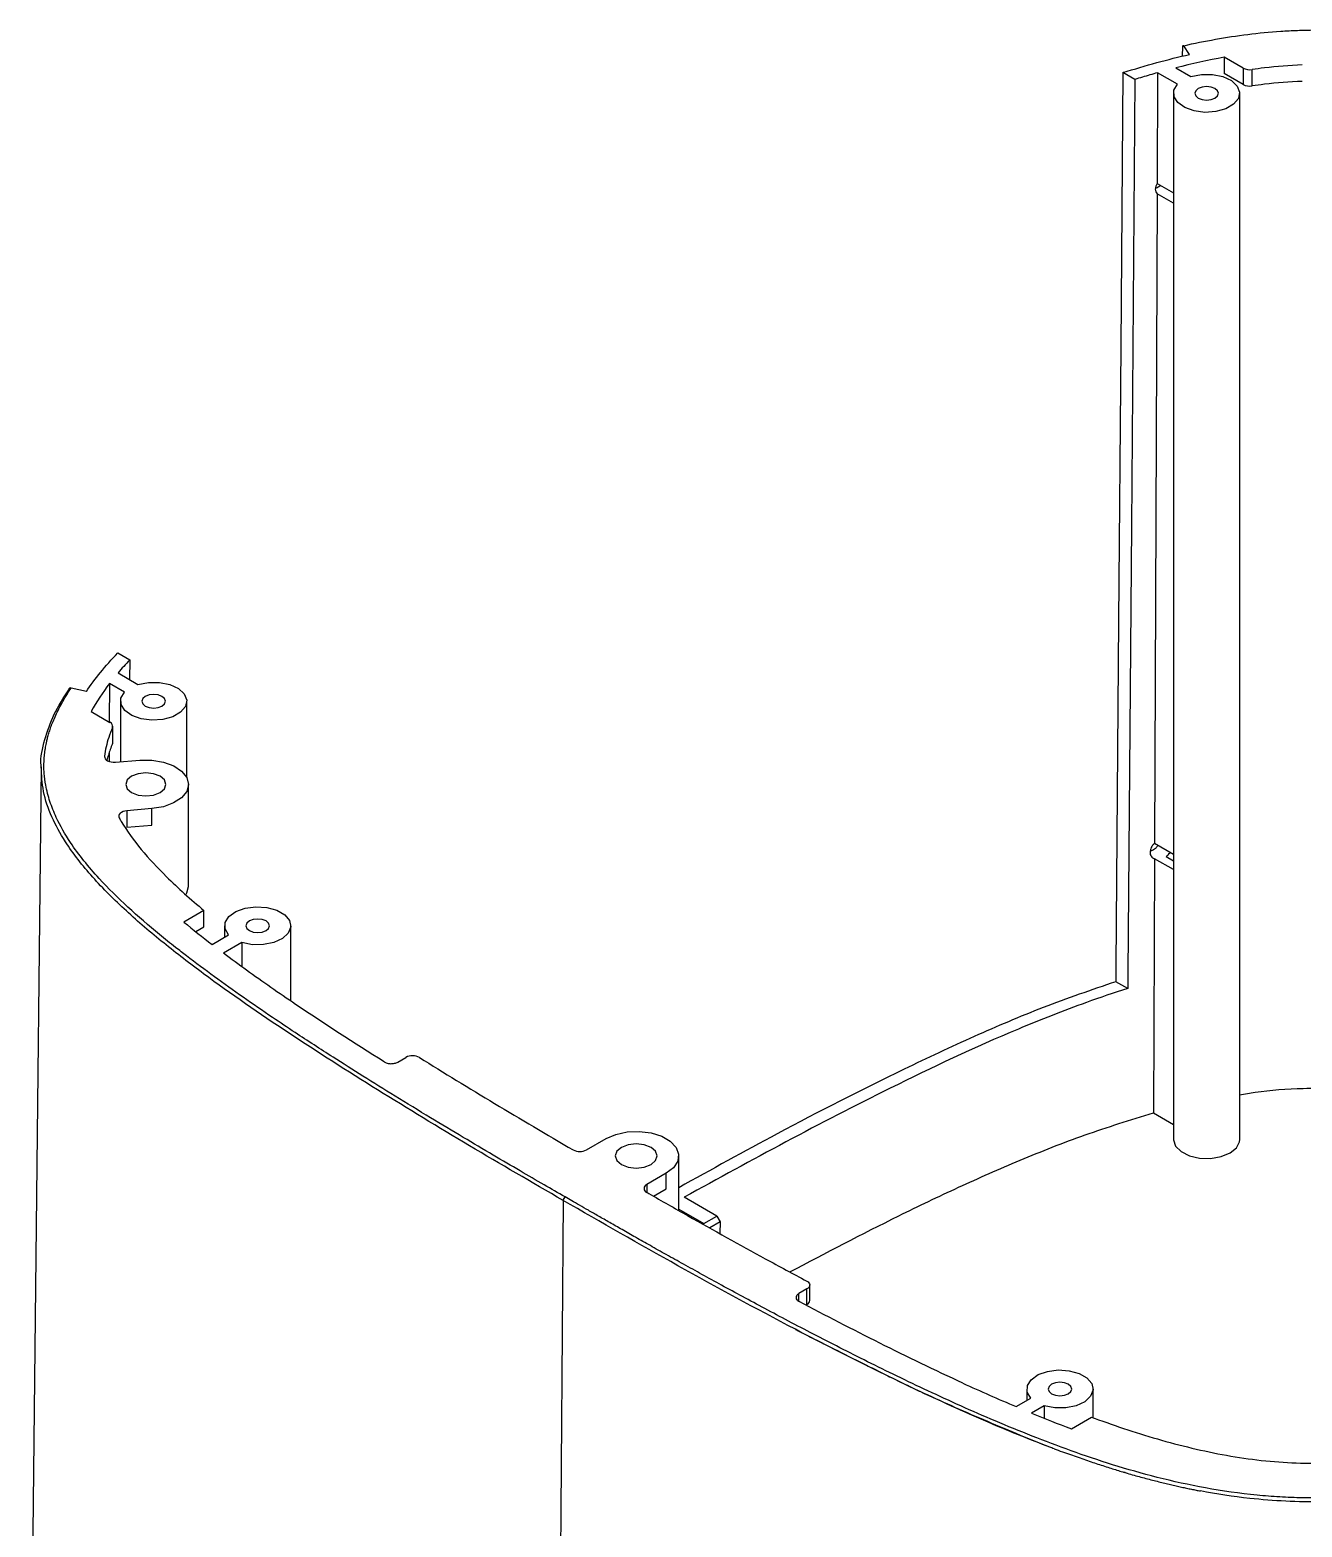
# Model space of a CAD drawing. Header units: millimetres. Extents: x 1677 to 3499, y -182 to 1106.
# Drawn here: x 2952.7 to 3087.2, y 501.5 to 659.8 of the extents above; entities that cross this region are included whole.
import ezdxf

# ---------------------------------------------------------------- set-up
doc = ezdxf.new("R2010")
doc.units = ezdxf.units.MM
doc.layers.get('0').update_dxf_attribs({"lineweight": 18})

msp = doc.modelspace()

# ---------------------------------------------------------------- linework, layer by layer
at = {"color": 7, "linetype": 'Continuous', "lineweight": 25}
for p, q in [((3074.6, 657.04), (3074.61, 658.07)), ((3075.33, 657.24), (3074.72, 658.16)), ((3073.88, 655.82), (3075.47, 654.9)), ((3079.01, 656.94), (3079, 655.22)), ((3081, 655.79), (3079.01, 656.94)), ((3081, 655.79), (3081, 654.07)), ((3081.95, 653.91), (3081.95, 655.64)), ((3069.55, 654.59), (3068.29, 655.31)), ((3071.95, 655.3), (3071.9, 643.6)), ((3074.06, 654.09), (3071.95, 655.3)), ((3081, 654.07), (3079, 655.22)), ((3073.64, 653.13), (3073.64, 542.49)), ((3080.64, 542.49), (3080.64, 653.13)), ((3071.9, 643.6), (3073.64, 642.6)), ((3073.64, 641.49), (3071.9, 642.49)), ((2961.98, 593.94), (2963.24, 593.21)), ((2963.24, 593.21), (2963.22, 591.12)), ((2961.1, 590.71), (2961.07, 586.65)), ((2962.69, 589.8), (2961.1, 590.71)), ((2962, 591.83), (2964.1, 590.61)), ((2958.65, 589.87), (2957.06, 590.23)), ((2959.16, 587.75), (2961.15, 586.6)), ((2962.27, 588.83), (2962.27, 582.44)), ((2969.27, 580.75), (2969.27, 588.83)), ((2961.41, 586.05), (2961.41, 584.33)), ((2961.44, 584.47), (2961.44, 586.19)), ((2961.05, 583.35), (2961.05, 582.49)), ((2961.72, 582.4), (2964.31, 582.61)), ((2969.44, 569.24), (2969.44, 580.04)), ((2965.57, 577.47), (2962.93, 577.25)), ((2962.93, 577.25), (2962.93, 575.52)), ((2965.57, 575.74), (2965.57, 577.47)), ((2962.93, 575.52), (2965.57, 575.74)), ((3071.63, 573.81), (3073.64, 572.65)), ((3071.62, 572.18), (3071.51, 545.3)), ((3073.64, 571.02), (3071.62, 572.18)), ((3072.85, 572.42), (3073.64, 571.97)), ((2971.09, 566.7), (2968.97, 565.47)), ((2971.09, 564.97), (2971.09, 566.7)), ((2970.23, 564.47), (2971.09, 564.97)), ((2971.94, 563.1), (2973.69, 564.12)), ((2973.27, 565.08), (2973.27, 563.87)), ((2980.27, 557.15), (2980.27, 565.08)), ((2975.11, 563.3), (2973.16, 562.18)), ((3068.79, 558.45), (3067.53, 559.17)), ((2991.58, 550.67), (2992.44, 551.17)), ((3071.51, 545.3), (3073.64, 544.08)), ((3011.56, 541.38), (3013.63, 542.58)), ((3021.3, 534.97), (3021.3, 540.74)), ((3019.99, 538.91), (3017.92, 537.71)), ((3019.99, 537.27), (3019.99, 538.91)), ((3018.63, 536.49), (3019.99, 537.27)), ((3025.33, 534.38), (3021.89, 536.37)), ((3021.3, 535.13), (3023.97, 533.59)), ((3023.97, 533.59), (3025.33, 534.38)), ((3025.68, 533.76), (3024.58, 533.13)), ((3025.33, 534.38), (3025.68, 533.76)), ((3025.68, 533.76), (3025.64, 532.54)), ((3034.87, 526.68), (3034.01, 526.18)), ((3034.87, 525.04), (3034.87, 526.68)), ((3035.16, 525.45), (3035.16, 527.08)), ((3056.98, 514.23), (3058.55, 515.13)), ((3058.12, 516.09), (3058.12, 514.89)), ((3065.12, 513.07), (3065.12, 516.09)), ((3059.96, 514.32), (3058.62, 513.54)), ((3062.83, 511.89), (3064.97, 513.12))]:
    msp.add_line(p, q, dxfattribs=at)
at = {"color": 8, "linetype": 'Continuous', "lineweight": 25}
for p, q in [((2960.58, 583.01), (2960.58, 582.93)), ((3017.92, 537.71), (3017.92, 536.89)), ((3034, 525.37), (3034.01, 526.18))]:
    msp.add_line(p, q, dxfattribs=at)
at = {"color": 7, "linetype": 'Continuous', "lineweight": 25}
for points in [[(3068.29, 655.31), (3068.06, 626.33), (3067.83, 597.35), (3067.54, 560.8), (3067.53, 559.17)], [(3069.55, 654.59), (3069.18, 607.33), (3068.8, 560.07), (3068.79, 558.45)], [(3075.47, 654.9), (3076.58, 655.12), (3077.75, 655.12), (3078.85, 654.89), (3079.76, 654.47), (3080.37, 653.89), (3080.63, 653.23), (3080.5, 652.56), (3079.99, 651.96), (3079.16, 651.48), (3078.11, 651.19), (3076.95, 651.11), (3075.81, 651.26), (3074.82, 651.61), (3074.08, 652.14), (3073.69, 652.77), (3073.68, 653.45), (3074.06, 654.09)], [(3078.02, 653.64), (3077.61, 653.79), (3077.14, 653.85), (3076.66, 653.79), (3076.25, 653.64), (3075.98, 653.4), (3075.89, 653.13), (3075.98, 652.85), (3076.25, 652.62), (3076.66, 652.46), (3077.14, 652.4), (3077.61, 652.46), (3078.02, 652.62), (3078.29, 652.85), (3078.39, 653.13), (3078.29, 653.4), (3078.02, 653.64)], [(3071.9, 642.49), (3071.76, 608.23), (3071.63, 573.89), (3071.63, 573.81)], [(2964.1, 590.61), (2965.21, 590.83), (2966.38, 590.82), (2967.48, 590.6), (2968.39, 590.17), (2969.01, 589.6), (2969.26, 588.94), (2969.13, 588.27), (2968.62, 587.66), (2967.79, 587.19), (2966.74, 586.89), (2965.58, 586.82), (2964.44, 586.96), (2963.45, 587.32), (2962.71, 587.85), (2962.32, 588.48), (2962.31, 589.16), (2962.69, 589.8)], [(2966.65, 589.34), (2966.24, 589.5), (2965.77, 589.56), (2965.29, 589.5), (2964.88, 589.34), (2964.61, 589.11), (2964.52, 588.83), (2964.61, 588.56), (2964.88, 588.32), (2965.29, 588.17), (2965.77, 588.11), (2966.24, 588.17), (2966.65, 588.32), (2966.92, 588.56), (2967.02, 588.83), (2966.92, 589.11), (2966.65, 589.34)], [(2961.41, 584.33), (2961.44, 584.4), (2961.44, 584.47)], [(2960.58, 583.01), (2960.59, 582.88), (2960.65, 582.75), (2960.76, 582.64), (2960.9, 582.54), (2961.08, 582.47), (2961.28, 582.42), (2961.5, 582.39), (2961.72, 582.4)], [(2953.86, 581.91), (2953.27, 526.83), (2952.68, 471.76)], [(2966.44, 580.9), (2965.75, 581.17), (2964.94, 581.26), (2964.13, 581.17), (2963.44, 580.9), (2962.98, 580.51), (2962.82, 580.04), (2962.98, 579.57), (2963.44, 579.17), (2964.13, 578.9), (2964.94, 578.81), (2965.75, 578.9), (2966.44, 579.17), (2966.9, 579.57), (2967.07, 580.04), (2966.9, 580.51), (2966.44, 580.9)], [(2964.31, 582.61), (2965.59, 582.61), (2966.82, 582.4), (2967.89, 582), (2968.73, 581.44), (2969.26, 580.77), (2969.44, 580.03), (2969.26, 579.3), (2968.72, 578.63), (2967.88, 578.07), (2966.8, 577.67), (2965.57, 577.47)], [(2962.93, 577.25), (2962.72, 577.22), (2962.53, 577.16), (2962.36, 577.08), (2962.22, 576.98), (2962.13, 576.87), (2962.08, 576.75), (2962.08, 576.62), (2962.12, 576.5)], [(2969.22, 568.43), (2969.29, 568.57), (2969.44, 569.24)], [(2973.69, 564.12), (2973.32, 564.76), (2973.33, 565.43), (2973.72, 566.07), (2974.45, 566.59), (2975.44, 566.95), (2976.59, 567.09), (2977.75, 567.02), (2978.8, 566.72), (2979.63, 566.25), (2980.13, 565.64), (2980.27, 564.97), (2980.01, 564.31), (2979.39, 563.74), (2978.48, 563.31), (2977.38, 563.09), (2976.21, 563.08), (2975.11, 563.3)], [(2977.66, 565.59), (2977.25, 565.74), (2976.77, 565.8), (2976.29, 565.74), (2975.89, 565.59), (2975.62, 565.35), (2975.52, 565.08), (2975.62, 564.8), (2975.89, 564.57), (2976.29, 564.41), (2976.77, 564.36), (2977.25, 564.41), (2977.66, 564.57), (2977.93, 564.8), (2978.02, 565.08), (2977.93, 565.35), (2977.66, 565.59)], [(3013.63, 542.58), (3014.65, 543.02), (3015.85, 543.28), (3017.13, 543.33), (3018.38, 543.17), (3019.5, 542.82), (3020.41, 542.3), (3021.02, 541.65), (3021.29, 540.93), (3021.2, 540.19), (3020.75, 539.5), (3019.99, 538.91)], [(3015.24, 539.83), (3015.96, 539.56), (3016.81, 539.46), (3017.66, 539.56), (3018.38, 539.83), (3018.86, 540.25), (3019.03, 540.74), (3018.86, 541.23), (3018.38, 541.65), (3017.66, 541.93), (3016.81, 542.02), (3015.96, 541.93), (3015.24, 541.65), (3014.75, 541.23), (3014.58, 540.74), (3014.75, 540.25), (3015.24, 539.83)], [(3073.64, 542.49), (3073.64, 542.43), (3073.86, 541.77), (3074.45, 541.2), (3075.33, 540.76), (3076.4, 540.51), (3077.56, 540.48), (3078.67, 540.67), (3079.61, 541.06), (3080.28, 541.6), (3080.61, 542.25), (3080.64, 542.49)], [(3009.08, 536.04), (3008.76, 493.95), (3008.45, 451.86)], [(3034.84, 527.51), (3034.98, 527.42), (3035.08, 527.32), (3035.14, 527.21), (3035.16, 527.1), (3035.15, 526.98), (3035.09, 526.87), (3035, 526.77), (3034.87, 526.68)], [(3058.55, 515.13), (3058.17, 515.77), (3058.18, 516.45), (3058.57, 517.08), (3059.31, 517.61), (3060.3, 517.96), (3061.44, 518.11), (3062.6, 518.03), (3063.65, 517.74), (3064.48, 517.26), (3064.99, 516.66), (3065.12, 515.99), (3064.86, 515.33), (3064.25, 514.75), (3063.34, 514.33), (3062.24, 514.1), (3061.07, 514.1), (3059.96, 514.32)], [(3062.51, 516.6), (3062.1, 516.76), (3061.62, 516.81), (3061.15, 516.76), (3060.74, 516.6), (3060.47, 516.37), (3060.37, 516.09), (3060.47, 515.82), (3060.74, 515.58), (3061.15, 515.43), (3061.62, 515.37), (3062.1, 515.43), (3062.51, 515.58), (3062.78, 515.82), (3062.87, 516.09), (3062.78, 516.37), (3062.51, 516.6)]]:
    msp.add_lwpolyline(points, dxfattribs=at)
for centre, radius, start, end in [((3081.71, 657.15), 1.53, 242.5993, 279.08), ((3081.71, 655.42), 1.53, 242.5993, 279.08), ((2960.99, 586.19), 0.443, 342.5678, 69.0117), ((2993.15, 549.81), 1.53, 61.1993, 117.51), ((3010.85, 542.75), 1.54, 242.4642, 297.402), ((3018.07, 537.3), 0.437, 110.8395, 249.5602), ((3034.66, 525.5), 0.501, 294.2376, 354.4424)]:
    msp.add_arc(centre, radius, start, end, dxfattribs=at)
for centre, end_param in [((2976.77, 331.16), 1.285971), ((3061.62, 282.17), 1.284453)]:
    msp.add_ellipse(centre, major_axis=(2.48, 817.3), ratio=0.003023, start_param=1.282802, end_param=end_param, dxfattribs=at)
for points, knots in [([(3074.72, 658.16), (3076.93, 658.66), (3080.32, 659.27), (3084.38, 659.67), (3086.15, 659.76), (3087.33, 659.81), (3087.93, 659.82), (3090.9, 659.84), (3094.43, 659.65), (3097.87, 659.17), (3100.15, 658.8), (3101.28, 658.58), (3104.61, 657.87), (3106.76, 657.31), (3110.96, 656.05), (3113, 655.37), (3119.02, 653.18), (3122.81, 651.58), (3133.9, 646.59), (3140.9, 642.99), (3154.62, 635.62), (3161.34, 631.84), (3167.96, 628)], [0, 0, 0, 0, 5584.53337, 8376.800055, 9772.933398, 9772.933398, 11169.06674, 11169.06674, 16753.60011, 19545.866795, 19545.866795, 22338.133481, 22338.133481, 27922.666851, 27922.666851, 33507.200221, 33507.200221, 44676.266961, 44676.266961, 67014.400442, 67014.400442, 89352.533922, 89352.533922, 89352.533922, 89352.533922]), ([(3074.61, 658.07), (3074.61, 658.14), (3074.62, 658.18), (3074.66, 658.21), (3074.69, 658.2), (3074.72, 658.16)], [0, 0, 0, 0, 8745.168981, 8745.168981, 17490.337962, 17490.337962, 17490.337962, 17490.337962]), ([(3087.23, 656.12), (3085.91, 656.07), (3084.14, 655.93), (3082.38, 655.7), (3081.95, 655.64)], [0, 0, 0, 0, 13222.551897, 17542.531214, 17542.531214, 17542.531214, 17542.531214]), ([(3071.95, 655.3), (3071.68, 655.23), (3071.14, 655.07), (3070.34, 654.83), (3069.82, 654.67), (3069.55, 654.59)], [0, 0, 0, 0, 8183.386383, 16354.76425, 24515.084362, 24515.084362, 24515.084362, 24515.084362]), ([(3087.23, 654.39), (3085.91, 654.34), (3084.14, 654.2), (3082.38, 653.97), (3081.95, 653.91)], [0, 0, 0, 0, 13225.165988, 17545.999363, 17545.999363, 17545.999363, 17545.999363]), ([(3071.9, 643.6), (3071.84, 643.5), (3071.79, 643.39), (3071.73, 643.19), (3071.71, 643.09), (3071.71, 642.79), (3071.78, 642.62), (3071.9, 642.49)], [0, 0, 0, 0, 6138.663906, 6138.663906, 12277.327813, 12277.327813, 24554.655625, 24554.655625, 24554.655625, 24554.655625]), ([(3072.26, 643.39), (3072.24, 643.36), (3072.11, 643.24), (3071.91, 643.13), (3071.75, 643.09), (3071.73, 643.09)], [0, 0, 0, 0, 4011.055153, 21518.815859, 24557.833985, 24557.833985, 24557.833985, 24557.833985]), ([(2953.87, 581.91), (2953.87, 581.94), (2953.77, 582.9), (2954.21, 584.77), (2955.15, 587.47), (2956.23, 589.19), (2956.78, 590.05)], [0, 0, 0, 0, 472.365691, 11598.661919, 22662.44662, 33754.450754, 33754.450754, 33754.450754, 33754.450754]), ([(3009.29, 536.4), (3008.55, 536.83), (3006.96, 537.74), (3004.43, 539.22), (3001.57, 540.89), (2998.41, 542.76), (2994.94, 544.84), (2991.4, 547.01), (2987.97, 549.14), (2984.44, 551.37), (2981.25, 553.44), (2978.08, 555.55), (2975.22, 557.51), (2972.18, 559.69), (2969.82, 561.45), (2967.89, 562.94), (2965.78, 564.64), (2963, 567.05), (2959.73, 570.26), (2957.16, 573.43), (2955.57, 576.19), (2954.76, 578.22), (2954.35, 579.79), (2954.2, 580.95), (2954.16, 581.69), (2954.16, 582.44), (2954.2, 583.04), (2954.26, 583.5), (2954.27, 583.6), (2954.3, 583.76), (2954.34, 583.98), (2954.39, 584.26), (2954.46, 584.6), (2954.56, 585.01), (2954.69, 585.47), (2954.86, 585.99), (2955.07, 586.56), (2955.34, 587.2), (2955.66, 587.88), (2956.05, 588.62), (2956.51, 589.41), (2956.87, 589.95), (2957.06, 590.23)], [0, 0, 0, 0, 7351.930742, 15802.956837, 25352.700184, 36000.841356, 47747.224015, 60592.017709, 72295.879995, 83315.587005, 97487.155446, 106050.279612, 117415.041683, 128776.792868, 140135.10192, 144635.693577, 151489.994294, 165697.148831, 179898.780092, 196966.234391, 208219.87474, 215324.965363, 222424.584861, 227536.719434, 229520.343009, 231514.116207, 236634.064364, 236785.952892, 237188.239969, 237841.072162, 238744.628129, 239899.030686, 241304.218426, 242959.771352, 244864.684735, 247017.085924, 249413.890228, 252053.585503, 254942.105114, 258082.485257, 261478.430577, 265134.482397, 265134.482397, 265134.482397, 265134.482397]), ([(2957.06, 590.23), (2956.98, 590.25), (2956.91, 590.24), (2956.81, 590.17), (2956.78, 590.11), (2956.78, 590.05)], [0, 0, 0, 0, 8453.703573, 8453.703573, 16907.407145, 16907.407145, 16907.407145, 16907.407145]), ([(2961.41, 586.05), (2961.26, 585.7), (2960.88, 584.68), (2960.65, 583.67), (2960.58, 583.01)], [0, 0, 0, 0, 5868.963264, 16939.977365, 16939.977365, 16939.977365, 16939.977365]), ([(2961.41, 584.33), (2961.25, 583.93), (2961.02, 583.35), (2960.88, 582.77), (2960.83, 582.59)], [0, 0, 0, 0, 11689.114855, 16944.313664, 16944.313664, 16944.313664, 16944.313664]), ([(2962.12, 576.5), (2962.19, 576.37), (2962.84, 575.24), (2964.37, 573.13), (2967.31, 570), (2969.68, 567.88), (2971.09, 566.7)], [0, 0, 0, 0, 1196.64481, 10011.562964, 18826.481118, 30105.824039, 30105.824039, 30105.824039, 30105.824039]), ([(3071.63, 573.81), (3071.56, 573.75), (3071.49, 573.67), (3071.37, 573.52), (3071.32, 573.44), (3071.2, 573.19), (3071.15, 573.02), (3071.15, 572.7), (3071.19, 572.56), (3071.36, 572.32), (3071.48, 572.23), (3071.62, 572.18)], [0, 0, 0, 0, 4796.330735, 4796.330735, 9592.66147, 9592.66147, 19185.32294, 19185.32294, 28777.98441, 28777.98441, 38370.64588, 38370.64588, 38370.64588, 38370.64588]), ([(3072.01, 573.59), (3071.94, 573.5), (3071.79, 573.3), (3071.48, 573.08), (3071.26, 573), (3071.17, 572.97)], [0, 0, 0, 0, 7843.94249, 17792.954536, 24730.225658, 24730.225658, 24730.225658, 24730.225658]), ([(3072.85, 572.42), (3072.98, 572.51), (3073.15, 572.64), (3073.26, 572.8), (3073.29, 572.85)], [0, 0, 0, 0, 12626.486178, 17658.375525, 17658.375525, 17658.375525, 17658.375525]), ([(2990.14, 550.69), (2986.96, 552.69), (2983.83, 554.71), (2979.02, 557.96), (2977.29, 559.16), (2974.78, 560.97), (2973.96, 561.57), (2973.16, 562.18)], [0, 0, 0, 0, 12884.26676, 12884.26676, 20317.823638, 20317.823638, 23936.755974, 23936.755974, 23936.755974, 23936.755974]), ([(3067.53, 559.17), (3064.95, 558.29), (3059.77, 556.51), (3052.39, 553.34), (3042.95, 548.92), (3032.51, 543.59), (3024.76, 539.3), (3021.3, 537.38)], [0, 0, 0, 0, 5734.201226, 11473.22849, 17537.736074, 28910.303649, 38046.886918, 38046.886918, 38046.886918, 38046.886918]), ([(3068.79, 558.45), (3067.31, 557.98), (3065.85, 557.49), (3061.97, 556.09), (3059.57, 555.15), (3052.54, 552.19), (3048.06, 550.08), (3036.18, 544.2), (3028.99, 540.3), (3021.89, 536.37)], [0, 0, 0, 0, 2895.874772, 2895.874772, 7906.495088, 7906.495088, 17927.735721, 17927.735721, 35041.529891, 35041.529891, 35041.529891, 35041.529891]), ([(2990.14, 550.69), (2990.23, 550.63), (2990.34, 550.59), (2990.59, 550.52), (2990.72, 550.5), (2990.99, 550.5), (2991.12, 550.52), (2991.37, 550.57), (2991.49, 550.62), (2991.58, 550.67)], [0, 0, 0, 0, 7624.713017, 7624.713017, 15249.426034, 15249.426034, 22874.139051, 22874.139051, 30498.852067, 30498.852067, 30498.852067, 30498.852067]), ([(3080.64, 547.22), (3081.18, 547.31), (3083.36, 547.69), (3087.65, 547.98), (3093.41, 547.83), (3099.39, 547.03), (3105.15, 545.73), (3110.3, 544.19), (3113.43, 543.04), (3114.79, 542.53)], [0, 0, 0, 0, 2460.842028, 9871.814385, 18602.12049, 27345.412698, 36366.352138, 45425.341285, 52451.643773, 52451.643773, 52451.643773, 52451.643773]), ([(3033.06, 528.48), (3036.87, 530.48), (3042.69, 533.54), (3050.87, 537.45), (3057.4, 540.33), (3064.2, 543.04), (3069.08, 544.55), (3071.51, 545.3)], [0, 0, 0, 0, 12165.190269, 18618.20899, 25070.093754, 31601.470645, 38128.167927, 38128.167927, 38128.167927, 38128.167927]), ([(3017.92, 536.89), (3017.99, 536.85), (3018.06, 536.81), (3019.5, 535.99), (3020.87, 535.21), (3024.99, 532.88), (3027.74, 531.36), (3031.93, 529.07), (3033.39, 528.28), (3034.84, 527.51)], [0, 0, 0, 0, 377.306899, 377.306899, 7856.90555, 7856.90555, 22816.102852, 22816.102852, 30888.0631, 30888.0631, 30888.0631, 30888.0631]), ([(3009.29, 536.4), (3009.24, 536.37), (3009.18, 536.31), (3009.1, 536.17), (3009.08, 536.09), (3009.08, 536.04)], [0, 0, 0, 0, 8672.241266, 8672.241266, 17344.482532, 17344.482532, 17344.482532, 17344.482532]), ([(3121.41, 512.55), (3121.08, 512.41), (3120.43, 512.14), (3119.44, 511.73), (3118.45, 511.33), (3117.45, 510.94), (3116.45, 510.55), (3115.43, 510.17), (3114.42, 509.79), (3113.39, 509.43), (3112.36, 509.07), (3111.32, 508.72), (3110.27, 508.37), (3109.21, 508.04), (3108.15, 507.72), (3107.07, 507.4), (3105.99, 507.1), (3104.89, 506.81), (3103.78, 506.54), (3102.66, 506.27), (3101.53, 506.02), (3100.38, 505.79), (3099.23, 505.58), (3098.06, 505.38), (3096.89, 505.2), (3095.71, 505.04), (3094.53, 504.9), (3093.34, 504.79), (3092.14, 504.7), (3090.94, 504.63), (3089.73, 504.59), (3088.51, 504.57), (3087.29, 504.58), (3086.08, 504.61), (3084.87, 504.67), (3083.67, 504.75), (3081.02, 504.99), (3077.03, 505.56), (3071.94, 506.69), (3067.22, 508.04), (3062.82, 509.53), (3058.7, 511.09), (3054.82, 512.68), (3051.16, 514.28), (3047.7, 515.87), (3044.43, 517.43), (3041.32, 518.96), (3038.38, 520.44), (3035.59, 521.87), (3032.95, 523.25), (3030.45, 524.57), (3028.1, 525.84), (3025.88, 527.04), (3023.8, 528.19), (3021.85, 529.27), (3020.03, 530.28), (3018.34, 531.23), (3016.78, 532.11), (3015.35, 532.93), (3014.04, 533.68), (3012.85, 534.36), (3011.79, 534.97), (3010.84, 535.51), (3010.03, 535.98), (3009.52, 536.27), (3009.29, 536.4)], [0, 0, 0, 0, 3937.103196, 7872.893906, 11806.943128, 15738.88432, 19668.417824, 23595.315366, 27519.424618, 31440.673807, 35359.076364, 39274.735598, 43187.849373, 47099.112143, 51010.087801, 54921.950901, 58836.074796, 62754.068451, 66677.78761, 70609.344812, 74549.88175, 78494.192178, 82438.818148, 86381.130442, 90318.91952, 94250.434595, 98174.425231, 102090.890923, 106008.255139, 109932.738159, 113869.335352, 117822.459152, 121785.715294, 125745.531851, 129688.083108, 133615.224534, 137535.80485, 155764.881292, 173516.381041, 190616.681248, 207135.905452, 223138.394806, 238611.878673, 253540.725682, 267906.027548, 281700.121834, 294939.188405, 307623.552763, 319752.312097, 331324.050035, 342336.081078, 352788.611346, 362682.297192, 372017.55827, 380794.645503, 389013.692886, 396674.756278, 403777.841874, 410322.926584, 416309.972195, 421738.934823, 426609.770882, 430922.44055, 434676.909493, 437873.149423, 437873.149423, 437873.149423, 437873.149423]), ([(3034.01, 526.18), (3033.91, 526.12), (3033.84, 526.06), (3033.74, 525.91), (3033.71, 525.84), (3033.72, 525.68), (3033.75, 525.6), (3033.86, 525.46), (3033.94, 525.4), (3034.04, 525.35)], [0, 0, 0, 0, 7766.618362, 7766.618362, 15533.236724, 15533.236724, 23299.855086, 23299.855086, 31066.473448, 31066.473448, 31066.473448, 31066.473448]), ([(3046.74, 515.87), (3045.34, 516.53), (3043.95, 517.2), (3039.55, 519.36), (3036.58, 520.87), (3033.64, 522.41)], [0, 0, 0, 0, 5501.442641, 5501.442641, 17572.397451, 17572.397451, 17572.397451, 17572.397451]), ([(3033.64, 522.41), (3033.65, 522.41), (3033.67, 522.4), (3033.7, 522.38), (3033.76, 522.35), (3033.88, 522.29), (3034.11, 522.17), (3034.58, 521.93), (3035.52, 521.45), (3037.4, 520.49), (3039.57, 519.4), (3041.49, 518.45), (3042.58, 517.91), (3043.68, 517.36), (3044.79, 516.82), (3045.9, 516.28), (3046.46, 516.01), (3046.74, 515.87)], [0, 0, 0, 0, 206.887057, 413.774109, 827.548196, 1655.096342, 3310.191906, 6620.362093, 13240.626013, 26481.001959, 52961.939873, 66202.182596, 72822.391796, 79442.77608, 92683.470723, 99263.891708, 105924.348372, 105924.348372, 105924.348372, 105924.348372]), ([(3060.54, 509.95), (3058.49, 510.72), (3056.48, 511.53), (3051.89, 513.48), (3049.35, 514.64), (3046.84, 515.82)], [0, 0, 0, 0, 7597.101989, 7597.101989, 17660.108013, 17660.108013, 17660.108013, 17660.108013]), ([(3060.54, 509.95), (3059.35, 510.42), (3058.17, 510.89), (3055.85, 511.85), (3054.7, 512.34), (3051.28, 513.8), (3049.05, 514.8), (3046.84, 515.82)], [0, 0, 0, 0, 6183.482773, 6183.482773, 12366.965546, 12366.965546, 24733.931093, 24733.931093, 24733.931093, 24733.931093]), ([(3064.97, 513.12), (3065.21, 513.03), (3067.8, 512.08), (3072.79, 510.45), (3080.16, 508.76), (3087.53, 508.06), (3092.56, 508.38), (3095.16, 508.74), (3095.3, 508.76)], [0, 0, 0, 0, 1151.78739, 12028.849918, 22905.912446, 33782.974975, 44660.037503, 45296.149585, 45296.149585, 45296.149585, 45296.149585]), ([(3061, 509.77), (3061.29, 509.67), (3061.87, 509.46), (3062.72, 509.16), (3063.54, 508.87), (3064.33, 508.6), (3065.09, 508.34), (3065.81, 508.1), (3066.51, 507.88), (3067.17, 507.67), (3067.8, 507.47), (3068.21, 507.34), (3068.41, 507.28)], [0, 0, 0, 0, 8848.119127, 17340.462171, 25478.283509, 33262.761686, 40694.972883, 47775.869992, 54506.267139, 60886.82947, 66918.068053, 72600.339681, 72600.339681, 72600.339681, 72600.339681]), ([(3068.53, 507.25), (3068.78, 507.17), (3069.27, 507.03), (3070, 506.83), (3070.71, 506.64), (3071.4, 506.46), (3072.06, 506.29), (3072.7, 506.13), (3073.31, 505.99), (3073.9, 505.85), (3074.47, 505.72), (3075.01, 505.61), (3075.52, 505.5), (3076.01, 505.4), (3076.33, 505.34), (3076.48, 505.31)], [0, 0, 0, 0, 9121.360915, 17929.115124, 26420.954929, 34595.003675, 42449.741132, 49983.936249, 57196.587352, 64086.869755, 70654.090637, 76897.651005, 82817.01442, 88411.682143, 93681.174278, 93681.174278, 93681.174278, 93681.174278]), ([(3102.3, 505.77), (3100.54, 505.38), (3098.74, 505.05), (3094.45, 504.43), (3091.92, 504.22), (3086.79, 504.12), (3084.21, 504.25), (3079.94, 504.71), (3078.2, 504.98), (3076.48, 505.31)], [0, 0, 0, 0, 6755.275836, 6755.275836, 15991.54792, 15991.54792, 25227.820005, 25227.820005, 31722.075293, 31722.075293, 31722.075293, 31722.075293])]:
    msp.add_open_spline(points, degree=3, knots=knots, dxfattribs=at)
for points in [[(3068.29, 655.31), (3070.7, 656.08), (3073.05, 656.72), (3075.33, 657.24)], [(3079.01, 656.94), (3077.26, 656.63), (3075.56, 656.24), (3073.88, 655.82)], [(2958.65, 589.87), (2959.54, 591.19), (2960.65, 592.55), (2961.98, 593.94)], [(2963.24, 593.21), (2962.81, 592.75), (2962.4, 592.29), (2962, 591.83)], [(2961.1, 590.71), (2960.37, 589.74), (2959.7, 588.76), (2959.16, 587.75)], [(2968.97, 565.47), (2969.94, 564.67), (2970.93, 563.88), (2971.94, 563.1)], [(2993.89, 551.15), (2999.03, 547.94), (3004.52, 544.66), (3010.14, 541.38)], [(3033.64, 522.41), (3025.23, 526.81), (3017.12, 531.4), (3009.08, 536.04)], [(3051.37, 516.71), (3045.4, 519.45), (3039.67, 522.36), (3034.04, 525.35)], [(3051.37, 516.7), (3053.21, 515.86), (3055.09, 515.04), (3056.98, 514.23)], [(3046.84, 515.82), (3046.81, 515.83), (3046.77, 515.85), (3046.74, 515.87)], [(3058.62, 513.54), (3060.01, 512.98), (3061.41, 512.42), (3062.83, 511.89)], [(3061, 509.77), (3060.84, 509.83), (3060.69, 509.89), (3060.54, 509.95)], [(3068.53, 507.25), (3068.49, 507.26), (3068.45, 507.27), (3068.41, 507.28)]]:
    msp.add_open_spline(points, degree=3, dxfattribs=at)
at = {"color": 8, "linetype": 'Continuous', "lineweight": 25}
msp.add_open_spline([(3009.08, 536.03), (3005.76, 537.96), (2999.13, 541.8), (2989.42, 547.7), (2979.97, 553.72), (2972.43, 558.91), (2966.78, 563.25), (2962.8, 566.64), (2959.22, 570.19), (2956.6, 573.53), (2954.93, 576.58), (2954, 579.25), (2953.92, 581.03), (2953.87, 581.91)], degree=3, knots=[0, 0, 0, 0, 10882.19179, 21751.34332, 32609.181979, 43464.642666, 48903.194382, 54366.323026, 59870.16542, 65359.776015, 69035.290346, 72702.049553, 76196.986903, 76196.986903, 76196.986903, 76196.986903], dxfattribs=at)

doc.saveas('drawing.dxf')
